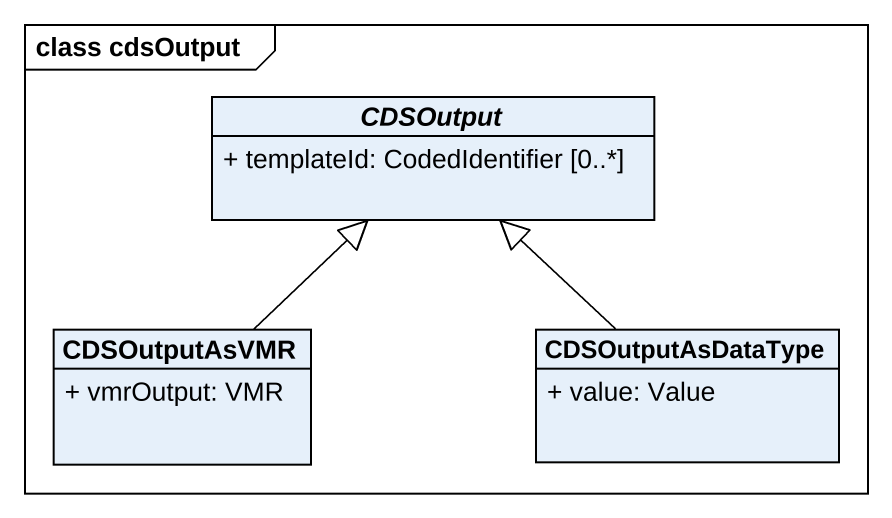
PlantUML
@startuml
mainframe class cdsOutput
hide circle
hide empty members
skinparam classAttributeIconSize 0
abstract class CDSOutput {
  + templateId: CodedIdentifier [0..*]
}
class CDSOutputAsVMR {
  + vmrOutput: VMR
}
class CDSOutputAsDataType {
  + value: Value
}
CDSOutputAsVMR -up-|> CDSOutput
CDSOutputAsDataType -up-|> CDSOutput
@enduml
